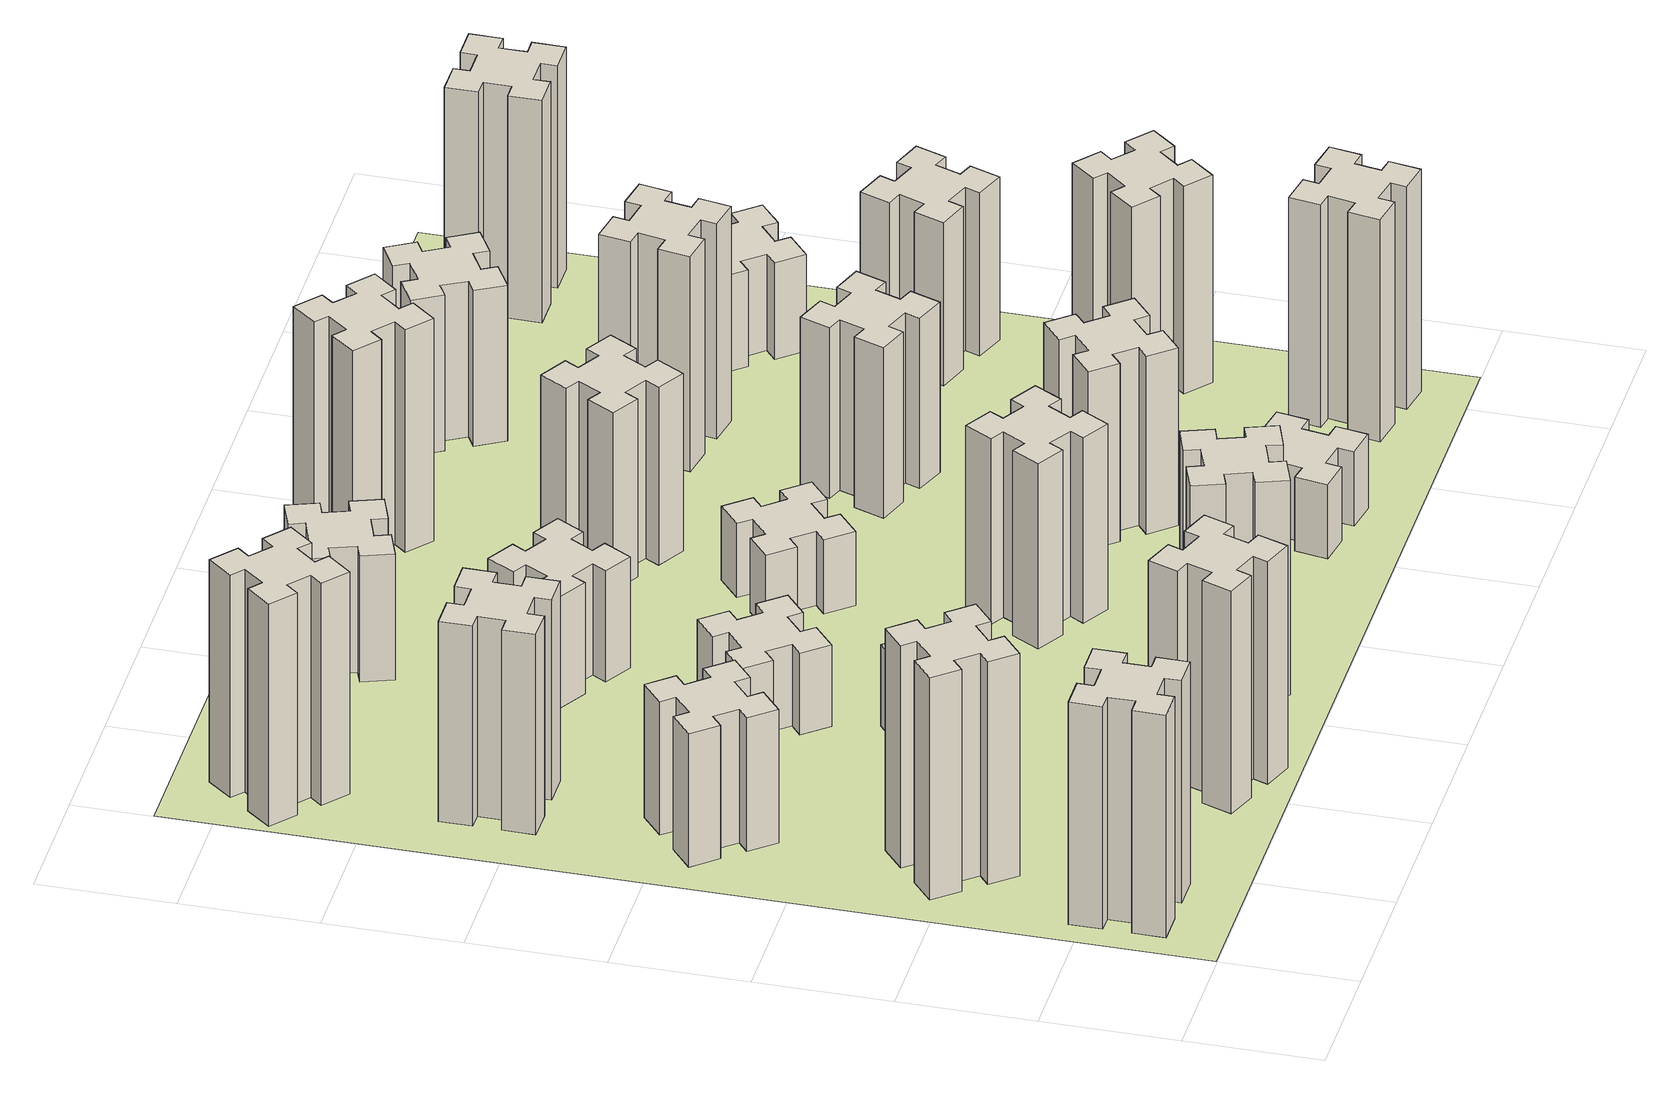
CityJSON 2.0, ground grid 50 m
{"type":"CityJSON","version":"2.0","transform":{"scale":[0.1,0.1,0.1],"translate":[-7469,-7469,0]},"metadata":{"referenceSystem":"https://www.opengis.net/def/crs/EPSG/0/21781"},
"CityObjects":{
"building1":{"type":"Building","attributes":{"class":"1000","function":"1000","usage":"1000","yearOfConstruction":2016,"roofType":"1000","measuredHeight":90,"storeysAboveGround":30,"storeysBelowGround":0},"geometry":[{"type":"Solid","lod":"1","boundaries":[[[[0,1,2,3,4,5,6,7,8,9,10,11,12,13,14,15,16,17,18,19]],[[17,16,20,21]],[[16,15,22,20]],[[15,14,23,22]],[[14,13,24,23]],[[13,12,25,24]],[[12,11,26,25]],[[11,10,27,26]],[[10,9,28,27]],[[9,8,29,28]],[[8,7,30,29]],[[7,6,31,30]],[[6,5,32,31]],[[5,4,33,32]],[[4,3,34,33]],[[3,2,35,34]],[[2,1,36,35]],[[1,0,37,36]],[[0,19,38,37]],[[19,18,39,38]],[[18,17,21,39]],[[24,25,26,27,28,29,30,31,32,33,34,35,36,37,38,39,21,20,22,23]]]]}]},
"building2":{"type":"Building","attributes":{"class":"1000","function":"1000","usage":"1000","yearOfConstruction":2016,"roofType":"1000","measuredHeight":90,"storeysAboveGround":30,"storeysBelowGround":0},"geometry":[{"type":"Solid","lod":"1","boundaries":[[[[40,41,42,43,44,45,46,47,48,49,50,51,52,53,54,55,56,57,58,59]],[[57,56,60,61]],[[56,55,62,60]],[[55,54,63,62]],[[54,53,64,63]],[[53,52,65,64]],[[52,51,66,65]],[[51,50,67,66]],[[50,49,68,67]],[[49,48,69,68]],[[48,47,70,69]],[[47,46,71,70]],[[46,45,72,71]],[[45,44,73,72]],[[44,43,74,73]],[[43,42,75,74]],[[42,41,76,75]],[[41,40,77,76]],[[40,59,78,77]],[[59,58,79,78]],[[58,57,61,79]],[[64,65,66,67,68,69,70,71,72,73,74,75,76,77,78,79,61,60,62,63]]]]}]},
"building3":{"type":"Building","attributes":{"class":"1000","function":"1000","usage":"1000","yearOfConstruction":2016,"roofType":"1000","measuredHeight":54,"storeysAboveGround":30,"storeysBelowGround":0},"geometry":[{"type":"Solid","lod":"1","boundaries":[[[[80,81,82,83,84,85,86,87,88,89,90,91,92,93,94,95,96,97,98,99]],[[97,96,100,101]],[[96,95,102,100]],[[95,94,103,102]],[[94,93,104,103]],[[93,92,105,104]],[[92,91,106,105]],[[91,90,107,106]],[[90,89,108,107]],[[89,88,109,108]],[[88,87,110,109]],[[87,86,111,110]],[[86,85,112,111]],[[85,84,113,112]],[[84,83,114,113]],[[83,82,115,114]],[[82,81,116,115]],[[81,80,117,116]],[[80,99,118,117]],[[99,98,119,118]],[[98,97,101,119]],[[104,105,106,107,108,109,110,111,112,113,114,115,116,117,118,119,101,100,102,103]]]]}]},
"building4":{"type":"Building","attributes":{"class":"1000","function":"1000","usage":"1000","yearOfConstruction":2016,"roofType":"1000","measuredHeight":81,"storeysAboveGround":30,"storeysBelowGround":0},"geometry":[{"type":"Solid","lod":"1","boundaries":[[[[120,121,122,123,124,125,126,127,128,129,130,131,132,133,134,135,136,137,138,139]],[[137,136,140,141]],[[136,135,142,140]],[[135,134,143,142]],[[134,133,144,143]],[[133,132,145,144]],[[132,131,146,145]],[[131,130,147,146]],[[130,129,148,147]],[[129,128,149,148]],[[128,127,150,149]],[[127,126,151,150]],[[126,125,152,151]],[[125,124,153,152]],[[124,123,154,153]],[[123,122,155,154]],[[122,121,156,155]],[[121,120,157,156]],[[120,139,158,157]],[[139,138,159,158]],[[138,137,141,159]],[[144,145,146,147,148,149,150,151,152,153,154,155,156,157,158,159,141,140,142,143]]]]}]},
"building5":{"type":"Building","attributes":{"class":"1000","function":"1000","usage":"1000","yearOfConstruction":2016,"roofType":"1000","measuredHeight":90,"storeysAboveGround":30,"storeysBelowGround":0},"geometry":[{"type":"Solid","lod":"1","boundaries":[[[[160,161,162,163,164,165,166,167,168,169,170,171,172,173,174,175,176,177,178,179]],[[177,176,180,181]],[[176,175,182,180]],[[175,174,183,182]],[[174,173,184,183]],[[173,172,185,184]],[[172,171,186,185]],[[171,170,187,186]],[[170,169,188,187]],[[169,168,189,188]],[[168,167,190,189]],[[167,166,191,190]],[[166,165,192,191]],[[165,164,193,192]],[[164,163,194,193]],[[163,162,195,194]],[[162,161,196,195]],[[161,160,197,196]],[[160,179,198,197]],[[179,178,199,198]],[[178,177,181,199]],[[184,185,186,187,188,189,190,191,192,193,194,195,196,197,198,199,181,180,182,183]]]]}]},
"building6":{"type":"Building","attributes":{"class":"1000","function":"1000","usage":"1000","yearOfConstruction":2016,"roofType":"1000","measuredHeight":90,"storeysAboveGround":30,"storeysBelowGround":0},"geometry":[{"type":"Solid","lod":"1","boundaries":[[[[200,201,202,203,204,205,206,207,208,209,210,211,212,213,214,215,216,217,218,219]],[[217,216,220,221]],[[216,215,222,220]],[[215,214,223,222]],[[214,213,224,223]],[[213,212,225,224]],[[212,211,226,225]],[[211,210,227,226]],[[210,209,228,227]],[[209,208,229,228]],[[208,207,230,229]],[[207,206,231,230]],[[206,205,232,231]],[[205,204,233,232]],[[204,203,234,233]],[[203,202,235,234]],[[202,201,236,235]],[[201,200,237,236]],[[200,219,238,237]],[[219,218,239,238]],[[218,217,221,239]],[[224,225,226,227,228,229,230,231,232,233,234,235,236,237,238,239,221,220,222,223]]]]}]},
"building7":{"type":"Building","attributes":{"class":"1000","function":"1000","usage":"1000","yearOfConstruction":2016,"roofType":"1000","measuredHeight":33,"storeysAboveGround":30,"storeysBelowGround":0},"geometry":[{"type":"Solid","lod":"1","boundaries":[[[[240,241,242,243,244,245,246,247,248,249,250,251,252,253,254,255,256,257,258,259]],[[257,256,260,261]],[[256,255,262,260]],[[255,254,263,262]],[[254,253,264,263]],[[253,252,265,264]],[[252,251,266,265]],[[251,250,267,266]],[[250,249,268,267]],[[249,248,269,268]],[[248,247,270,269]],[[247,246,271,270]],[[246,245,272,271]],[[245,244,273,272]],[[244,243,274,273]],[[243,242,275,274]],[[242,241,276,275]],[[241,240,277,276]],[[240,259,278,277]],[[259,258,279,278]],[[258,257,261,279]],[[264,265,266,267,268,269,270,271,272,273,274,275,276,277,278,279,261,260,262,263]]]]}]},
"building8":{"type":"Building","attributes":{"class":"1000","function":"1000","usage":"1000","yearOfConstruction":2016,"roofType":"1000","measuredHeight":33,"storeysAboveGround":30,"storeysBelowGround":0},"geometry":[{"type":"Solid","lod":"1","boundaries":[[[[280,281,282,283,284,285,286,287,288,289,290,291,292,293,294,295,296,297,298,299]],[[297,296,300,301]],[[296,295,302,300]],[[295,294,303,302]],[[294,293,304,303]],[[293,292,305,304]],[[292,291,306,305]],[[291,290,307,306]],[[290,289,308,307]],[[289,288,309,308]],[[288,287,310,309]],[[287,286,311,310]],[[286,285,312,311]],[[285,284,313,312]],[[284,283,314,313]],[[283,282,315,314]],[[282,281,316,315]],[[281,280,317,316]],[[280,299,318,317]],[[299,298,319,318]],[[298,297,301,319]],[[304,305,306,307,308,309,310,311,312,313,314,315,316,317,318,319,301,300,302,303]]]]}]},
"building9":{"type":"Building","attributes":{"class":"1000","function":"1000","usage":"1000","yearOfConstruction":2016,"roofType":"1000","measuredHeight":87,"storeysAboveGround":30,"storeysBelowGround":0},"geometry":[{"type":"Solid","lod":"1","boundaries":[[[[320,321,322,323,324,325,326,327,328,329,330,331,332,333,334,335,336,337,338,339]],[[337,336,340,341]],[[336,335,342,340]],[[335,334,343,342]],[[334,333,344,343]],[[333,332,345,344]],[[332,331,346,345]],[[331,330,347,346]],[[330,329,348,347]],[[329,328,349,348]],[[328,327,350,349]],[[327,326,351,350]],[[326,325,352,351]],[[325,324,353,352]],[[324,323,354,353]],[[323,322,355,354]],[[322,321,356,355]],[[321,320,357,356]],[[320,339,358,357]],[[339,338,359,358]],[[338,337,341,359]],[[344,345,346,347,348,349,350,351,352,353,354,355,356,357,358,359,341,340,342,343]]]]}]},
"building10":{"type":"Building","attributes":{"class":"1000","function":"1000","usage":"1000","yearOfConstruction":2016,"roofType":"1000","measuredHeight":45,"storeysAboveGround":30,"storeysBelowGround":0},"geometry":[{"type":"Solid","lod":"1","boundaries":[[[[360,361,362,363,364,365,366,367,368,369,370,371,372,373,374,375,376,377,378,379]],[[377,376,380,381]],[[376,375,382,380]],[[375,374,383,382]],[[374,373,384,383]],[[373,372,385,384]],[[372,371,386,385]],[[371,370,387,386]],[[370,369,388,387]],[[369,368,389,388]],[[368,367,390,389]],[[367,366,391,390]],[[366,365,392,391]],[[365,364,393,392]],[[364,363,394,393]],[[363,362,395,394]],[[362,361,396,395]],[[361,360,397,396]],[[360,379,398,397]],[[379,378,399,398]],[[378,377,381,399]],[[384,385,386,387,388,389,390,391,392,393,394,395,396,397,398,399,381,380,382,383]]]]}]},
"building11":{"type":"Building","attributes":{"class":"1000","function":"1000","usage":"1000","yearOfConstruction":2016,"roofType":"1000","measuredHeight":51,"storeysAboveGround":30,"storeysBelowGround":0},"geometry":[{"type":"Solid","lod":"1","boundaries":[[[[400,401,402,403,404,405,406,407,408,409,410,411,412,413,414,415,416,417,418,419]],[[417,416,420,421]],[[416,415,422,420]],[[415,414,423,422]],[[414,413,424,423]],[[413,412,425,424]],[[412,411,426,425]],[[411,410,427,426]],[[410,409,428,427]],[[409,408,429,428]],[[408,407,430,429]],[[407,406,431,430]],[[406,405,432,431]],[[405,404,433,432]],[[404,403,434,433]],[[403,402,435,434]],[[402,401,436,435]],[[401,400,437,436]],[[400,419,438,437]],[[419,418,439,438]],[[418,417,421,439]],[[424,425,426,427,428,429,430,431,432,433,434,435,436,437,438,439,421,420,422,423]]]]}]},
"building12":{"type":"Building","attributes":{"class":"1000","function":"1000","usage":"1000","yearOfConstruction":2016,"roofType":"1000","measuredHeight":75,"storeysAboveGround":30,"storeysBelowGround":0},"geometry":[{"type":"Solid","lod":"1","boundaries":[[[[440,441,442,443,444,445,446,447,448,449,450,451,452,453,454,455,456,457,458,459]],[[457,456,460,461]],[[456,455,462,460]],[[455,454,463,462]],[[454,453,464,463]],[[453,452,465,464]],[[452,451,466,465]],[[451,450,467,466]],[[450,449,468,467]],[[449,448,469,468]],[[448,447,470,469]],[[447,446,471,470]],[[446,445,472,471]],[[445,444,473,472]],[[444,443,474,473]],[[443,442,475,474]],[[442,441,476,475]],[[441,440,477,476]],[[440,459,478,477]],[[459,458,479,478]],[[458,457,461,479]],[[464,465,466,467,468,469,470,471,472,473,474,475,476,477,478,479,461,460,462,463]]]]}]},
"building13":{"type":"Building","attributes":{"class":"1000","function":"1000","usage":"1000","yearOfConstruction":2016,"roofType":"1000","measuredHeight":30,"storeysAboveGround":30,"storeysBelowGround":0},"geometry":[{"type":"Solid","lod":"1","boundaries":[[[[480,481,482,483,484,485,486,487,488,489,490,491,492,493,494,495,496,497,498,499]],[[497,496,500,501]],[[496,495,502,500]],[[495,494,503,502]],[[494,493,504,503]],[[493,492,505,504]],[[492,491,506,505]],[[491,490,507,506]],[[490,489,508,507]],[[489,488,509,508]],[[488,487,510,509]],[[487,486,511,510]],[[486,485,512,511]],[[485,484,513,512]],[[484,483,514,513]],[[483,482,515,514]],[[482,481,516,515]],[[481,480,517,516]],[[480,499,518,517]],[[499,498,519,518]],[[498,497,501,519]],[[504,505,506,507,508,509,510,511,512,513,514,515,516,517,518,519,501,500,502,503]]]]}]},
"building14":{"type":"Building","attributes":{"class":"1000","function":"1000","usage":"1000","yearOfConstruction":2016,"roofType":"1000","measuredHeight":72,"storeysAboveGround":30,"storeysBelowGround":0},"geometry":[{"type":"Solid","lod":"1","boundaries":[[[[520,521,522,523,524,525,526,527,528,529,530,531,532,533,534,535,536,537,538,539]],[[537,536,540,541]],[[536,535,542,540]],[[535,534,543,542]],[[534,533,544,543]],[[533,532,545,544]],[[532,531,546,545]],[[531,530,547,546]],[[530,529,548,547]],[[529,528,549,548]],[[528,527,550,549]],[[527,526,551,550]],[[526,525,552,551]],[[525,524,553,552]],[[524,523,554,553]],[[523,522,555,554]],[[522,521,556,555]],[[521,520,557,556]],[[520,539,558,557]],[[539,538,559,558]],[[538,537,541,559]],[[544,545,546,547,548,549,550,551,552,553,554,555,556,557,558,559,541,540,542,543]]]]}]},
"building15":{"type":"Building","attributes":{"class":"1000","function":"1000","usage":"1000","yearOfConstruction":2016,"roofType":"1000","measuredHeight":30,"storeysAboveGround":30,"storeysBelowGround":0},"geometry":[{"type":"Solid","lod":"1","boundaries":[[[[560,561,562,563,564,565,566,567,568,569,570,571,572,573,574,575,576,577,578,579]],[[577,576,580,581]],[[576,575,582,580]],[[575,574,583,582]],[[574,573,584,583]],[[573,572,585,584]],[[572,571,586,585]],[[571,570,587,586]],[[570,569,588,587]],[[569,568,589,588]],[[568,567,590,589]],[[567,566,591,590]],[[566,565,592,591]],[[565,564,593,592]],[[564,563,594,593]],[[563,562,595,594]],[[562,561,596,595]],[[561,560,597,596]],[[560,579,598,597]],[[579,578,599,598]],[[578,577,581,599]],[[584,585,586,587,588,589,590,591,592,593,594,595,596,597,598,599,581,580,582,583]]]]}]},
"building16":{"type":"Building","attributes":{"class":"1000","function":"1000","usage":"1000","yearOfConstruction":2016,"roofType":"1000","measuredHeight":90,"storeysAboveGround":30,"storeysBelowGround":0},"geometry":[{"type":"Solid","lod":"1","boundaries":[[[[600,601,602,603,604,605,606,607,608,609,610,611,612,613,614,615,616,617,618,619]],[[617,616,620,621]],[[616,615,622,620]],[[615,614,623,622]],[[614,613,624,623]],[[613,612,625,624]],[[612,611,626,625]],[[611,610,627,626]],[[610,609,628,627]],[[609,608,629,628]],[[608,607,630,629]],[[607,606,631,630]],[[606,605,632,631]],[[605,604,633,632]],[[604,603,634,633]],[[603,602,635,634]],[[602,601,636,635]],[[601,600,637,636]],[[600,619,638,637]],[[619,618,639,638]],[[618,617,621,639]],[[624,625,626,627,628,629,630,631,632,633,634,635,636,637,638,639,621,620,622,623]]]]}]},
"building17":{"type":"Building","attributes":{"class":"1000","function":"1000","usage":"1000","yearOfConstruction":2016,"roofType":"1000","measuredHeight":72,"storeysAboveGround":30,"storeysBelowGround":0},"geometry":[{"type":"Solid","lod":"1","boundaries":[[[[640,641,642,643,644,645,646,647,648,649,650,651,652,653,654,655,656,657,658,659]],[[657,656,660,661]],[[656,655,662,660]],[[655,654,663,662]],[[654,653,664,663]],[[653,652,665,664]],[[652,651,666,665]],[[651,650,667,666]],[[650,649,668,667]],[[649,648,669,668]],[[648,647,670,669]],[[647,646,671,670]],[[646,645,672,671]],[[645,644,673,672]],[[644,643,674,673]],[[643,642,675,674]],[[642,641,676,675]],[[641,640,677,676]],[[640,659,678,677]],[[659,658,679,678]],[[658,657,661,679]],[[664,665,666,667,668,669,670,671,672,673,674,675,676,677,678,679,661,660,662,663]]]]}]},
"building18":{"type":"Building","attributes":{"class":"1000","function":"1000","usage":"1000","yearOfConstruction":2016,"roofType":"1000","measuredHeight":69,"storeysAboveGround":30,"storeysBelowGround":0},"geometry":[{"type":"Solid","lod":"1","boundaries":[[[[680,681,682,683,684,685,686,687,688,689,690,691,692,693,694,695,696,697,698,699]],[[697,696,700,701]],[[696,695,702,700]],[[695,694,703,702]],[[694,693,704,703]],[[693,692,705,704]],[[692,691,706,705]],[[691,690,707,706]],[[690,689,708,707]],[[689,688,709,708]],[[688,687,710,709]],[[687,686,711,710]],[[686,685,712,711]],[[685,684,713,712]],[[684,683,714,713]],[[683,682,715,714]],[[682,681,716,715]],[[681,680,717,716]],[[680,699,718,717]],[[699,698,719,718]],[[698,697,701,719]],[[704,705,706,707,708,709,710,711,712,713,714,715,716,717,718,719,701,700,702,703]]]]}]},
"building19":{"type":"Building","attributes":{"class":"1000","function":"1000","usage":"1000","yearOfConstruction":2016,"roofType":"1000","measuredHeight":87,"storeysAboveGround":30,"storeysBelowGround":0},"geometry":[{"type":"Solid","lod":"1","boundaries":[[[[720,721,722,723,724,725,726,727,728,729,730,731,732,733,734,735,736,737,738,739]],[[737,736,740,741]],[[736,735,742,740]],[[735,734,743,742]],[[734,733,744,743]],[[733,732,745,744]],[[732,731,746,745]],[[731,730,747,746]],[[730,729,748,747]],[[729,728,749,748]],[[728,727,750,749]],[[727,726,751,750]],[[726,725,752,751]],[[725,724,753,752]],[[724,723,754,753]],[[723,722,755,754]],[[722,721,756,755]],[[721,720,757,756]],[[720,739,758,757]],[[739,738,759,758]],[[738,737,741,759]],[[744,745,746,747,748,749,750,751,752,753,754,755,756,757,758,759,741,740,742,743]]]]}]},
"building20":{"type":"Building","attributes":{"class":"1000","function":"1000","usage":"1000","yearOfConstruction":2016,"roofType":"1000","measuredHeight":90,"storeysAboveGround":30,"storeysBelowGround":0},"geometry":[{"type":"Solid","lod":"1","boundaries":[[[[760,761,762,763,764,765,766,767,768,769,770,771,772,773,774,775,776,777,778,779]],[[777,776,780,781]],[[776,775,782,780]],[[775,774,783,782]],[[774,773,784,783]],[[773,772,785,784]],[[772,771,786,785]],[[771,770,787,786]],[[770,769,788,787]],[[769,768,789,788]],[[768,767,790,789]],[[767,766,791,790]],[[766,765,792,791]],[[765,764,793,792]],[[764,763,794,793]],[[763,762,795,794]],[[762,761,796,795]],[[761,760,797,796]],[[760,779,798,797]],[[779,778,799,798]],[[778,777,781,799]],[[784,785,786,787,788,789,790,791,792,793,794,795,796,797,798,799,781,780,782,783]]]]}]},
"building21":{"type":"Building","attributes":{"class":"1000","function":"1000","usage":"1000","yearOfConstruction":2016,"roofType":"1000","measuredHeight":63,"storeysAboveGround":30,"storeysBelowGround":0},"geometry":[{"type":"Solid","lod":"1","boundaries":[[[[800,801,802,803,804,805,806,807,808,809,810,811,812,813,814,815,816,817,818,819]],[[817,816,820,821]],[[816,815,822,820]],[[815,814,823,822]],[[814,813,824,823]],[[813,812,825,824]],[[812,811,826,825]],[[811,810,827,826]],[[810,809,828,827]],[[809,808,829,828]],[[808,807,830,829]],[[807,806,831,830]],[[806,805,832,831]],[[805,804,833,832]],[[804,803,834,833]],[[803,802,835,834]],[[802,801,836,835]],[[801,800,837,836]],[[800,819,838,837]],[[819,818,839,838]],[[818,817,821,839]],[[824,825,826,827,828,829,830,831,832,833,834,835,836,837,838,839,821,820,822,823]]]]}]},
"building22":{"type":"Building","attributes":{"class":"1000","function":"1000","usage":"1000","yearOfConstruction":2016,"roofType":"1000","measuredHeight":84,"storeysAboveGround":30,"storeysBelowGround":0},"geometry":[{"type":"Solid","lod":"1","boundaries":[[[[840,841,842,843,844,845,846,847,848,849,850,851,852,853,854,855,856,857,858,859]],[[857,856,860,861]],[[856,855,862,860]],[[855,854,863,862]],[[854,853,864,863]],[[853,852,865,864]],[[852,851,866,865]],[[851,850,867,866]],[[850,849,868,867]],[[849,848,869,868]],[[848,847,870,869]],[[847,846,871,870]],[[846,845,872,871]],[[845,844,873,872]],[[844,843,874,873]],[[843,842,875,874]],[[842,841,876,875]],[[841,840,877,876]],[[840,859,878,877]],[[859,858,879,878]],[[858,857,861,879]],[[864,865,866,867,868,869,870,871,872,873,874,875,876,877,878,879,861,860,862,863]]]]}]},
"building23":{"type":"Building","attributes":{"class":"1000","function":"1000","usage":"1000","yearOfConstruction":2016,"roofType":"1000","measuredHeight":66,"storeysAboveGround":30,"storeysBelowGround":0},"geometry":[{"type":"Solid","lod":"1","boundaries":[[[[880,881,882,883,884,885,886,887,888,889,890,891,892,893,894,895,896,897,898,899]],[[897,896,900,901]],[[896,895,902,900]],[[895,894,903,902]],[[894,893,904,903]],[[893,892,905,904]],[[892,891,906,905]],[[891,890,907,906]],[[890,889,908,907]],[[889,888,909,908]],[[888,887,910,909]],[[887,886,911,910]],[[886,885,912,911]],[[885,884,913,912]],[[884,883,914,913]],[[883,882,915,914]],[[882,881,916,915]],[[881,880,917,916]],[[880,899,918,917]],[[899,898,919,918]],[[898,897,901,919]],[[904,905,906,907,908,909,910,911,912,913,914,915,916,917,918,919,901,900,902,903]]]]}]},
"building24":{"type":"Building","attributes":{"class":"1000","function":"1000","usage":"1000","yearOfConstruction":2016,"roofType":"1000","measuredHeight":39,"storeysAboveGround":30,"storeysBelowGround":0},"geometry":[{"type":"Solid","lod":"1","boundaries":[[[[920,921,922,923,924,925,926,927,928,929,930,931,932,933,934,935,936,937,938,939]],[[937,936,940,941]],[[936,935,942,940]],[[935,934,943,942]],[[934,933,944,943]],[[933,932,945,944]],[[932,931,946,945]],[[931,930,947,946]],[[930,929,948,947]],[[929,928,949,948]],[[928,927,950,949]],[[927,926,951,950]],[[926,925,952,951]],[[925,924,953,952]],[[924,923,954,953]],[[923,922,955,954]],[[922,921,956,955]],[[921,920,957,956]],[[920,939,958,957]],[[939,938,959,958]],[[938,937,941,959]],[[944,945,946,947,948,949,950,951,952,953,954,955,956,957,958,959,941,940,942,943]]]]}]},
"building25":{"type":"Building","attributes":{"class":"1000","function":"1000","usage":"1000","yearOfConstruction":2016,"roofType":"1000","measuredHeight":90,"storeysAboveGround":30,"storeysBelowGround":0},"geometry":[{"type":"Solid","lod":"1","boundaries":[[[[960,961,962,963,964,965,966,967,968,969,970,971,972,973,974,975,976,977,978,979]],[[977,976,980,981]],[[976,975,982,980]],[[975,974,983,982]],[[974,973,984,983]],[[973,972,985,984]],[[972,971,986,985]],[[971,970,987,986]],[[970,969,988,987]],[[969,968,989,988]],[[968,967,990,989]],[[967,966,991,990]],[[966,965,992,991]],[[965,964,993,992]],[[964,963,994,993]],[[963,962,995,994]],[[962,961,996,995]],[[961,960,997,996]],[[960,979,998,997]],[[979,978,999,998]],[[978,977,981,999]],[[984,985,986,987,988,989,990,991,992,993,994,995,996,997,998,999,981,980,982,983]]]]}]},
"landuse1":{"type":"LandUse","attributes":{"name":"plot1","function":"1010"},"geometry":[{"type":"MultiSurface","lod":"1","boundaries":[[[1000,1001,1002,1003]]]}]}
},
"vertices":[
[165,425,0],[165,325,0],[105,325,0],[105,205,0],[225,205,0],[225,265,0],[325,265,0],[325,205,0],[445,205,0],[445,325,0],[385,325,0],[385,425,0],[445,425,0],[445,545,0],[325,545,0],[325,485,0],[225,485,0],[225,545,0],[105,545,0],[105,425,0],[225,485,900],[225,545,900],[325,485,900],[325,545,900],[445,545,900],[445,425,900],[385,425,900],[385,325,900],[445,325,900],[445,205,900],[325,205,900],[325,265,900],[225,265,900],[225,205,900],[105,205,900],[105,325,900],[165,325,900],[165,425,900],[105,425,900],[105,545,900],
[492,1048,0],[427,1124,0],[473,1163,0],[396,1255,0],[304,1178,0],[343,1132,0],[266,1067,0],[228,1113,0],[136,1036,0],[213,944,0],[259,983,0],[323,906,0],[277,868,0],[354,776,0],[446,853,0],[408,899,0],[484,963,0],[523,917,0],[615,994,0],[538,1086,0],[484,963,900],[523,917,900],[408,899,900],[446,853,900],[354,776,900],[277,868,900],[323,906,900],[259,983,900],[213,944,900],[136,1036,900],[228,1113,900],[266,1067,900],[343,1132,900],[304,1178,900],[396,1255,900],[473,1163,900],[427,1124,900],[492,1048,900],[538,1086,900],[615,994,900],
[492,1888,0],[427,1964,0],[473,2003,0],[396,2095,0],[304,2018,0],[343,1972,0],[266,1907,0],[228,1953,0],[136,1876,0],[213,1784,0],[259,1823,0],[323,1746,0],[277,1708,0],[354,1616,0],[446,1693,0],[408,1739,0],[484,1803,0],[523,1757,0],[615,1834,0],[538,1926,0],[484,1803,540],[523,1757,540],[408,1739,540],[446,1693,540],[354,1616,540],[277,1708,540],[323,1746,540],[259,1823,540],[213,1784,540],[136,1876,540],[228,1953,540],[266,1907,540],[343,1972,540],[304,2018,540],[396,2095,540],[473,2003,540],[427,1964,540],[492,1888,540],[538,1926,540],[615,1834,540],
[485,2545,0],[485,2645,0],[545,2645,0],[545,2765,0],[425,2765,0],[425,2705,0],[325,2705,0],[325,2765,0],[205,2765,0],[205,2645,0],[265,2645,0],[265,2545,0],[205,2545,0],[205,2425,0],[325,2425,0],[325,2485,0],[425,2485,0],[425,2425,0],[545,2425,0],[545,2545,0],[425,2485,810],[425,2425,810],[325,2485,810],[325,2425,810],[205,2425,810],[205,2545,810],[265,2545,810],[265,2645,810],[205,2645,810],[205,2765,810],[325,2765,810],[325,2705,810],[425,2705,810],[425,2765,810],[545,2765,810],[545,2645,810],[485,2645,810],[485,2545,810],[545,2545,810],[545,2425,810],
[1029,360,0],[995,266,0],[939,287,0],[897,174,0],[1010,133,0],[1031,189,0],[1125,155,0],[1104,99,0],[1217,57,0],[1258,170,0],[1202,191,0],[1236,285,0],[1292,264,0],[1333,377,0],[1220,418,0],[1200,362,0],[1106,396,0],[1127,452,0],[1014,493,0],[973,380,0],[1106,396,900],[1127,452,900],[1200,362,900],[1220,418,900],[1333,377,900],[1292,264,900],[1236,285,900],[1202,191,900],[1258,170,900],[1217,57,900],[1104,99,900],[1125,155,900],[1031,189,900],[1010,133,900],[897,174,900],[939,287,900],[995,266,900],[1029,360,900],[973,380,900],[1014,493,900],
[384,3387,0],[308,3452,0],[346,3498,0],[254,3575,0],[177,3483,0],[223,3444,0],[159,3368,0],[113,3406,0],[36,3314,0],[128,3237,0],[166,3283,0],[243,3219,0],[204,3173,0],[296,3096,0],[373,3188,0],[327,3226,0],[392,3303,0],[438,3264,0],[515,3356,0],[423,3433,0],[392,3303,900],[438,3264,900],[327,3226,900],[373,3188,900],[296,3096,900],[204,3173,900],[243,3219,900],[166,3283,900],[128,3237,900],[36,3314,900],[113,3406,900],[159,3368,900],[223,3444,900],[177,3483,900],[254,3575,900],[346,3498,900],[308,3452,900],[384,3387,900],[423,3433,900],[515,3356,900],
[1083,1332,0],[1006,1267,0],[968,1313,0],[876,1236,0],[953,1144,0],[999,1183,0],[1063,1106,0],[1017,1068,0],[1094,976,0],[1186,1053,0],[1148,1099,0],[1224,1163,0],[1263,1117,0],[1355,1194,0],[1278,1286,0],[1232,1248,0],[1167,1324,0],[1213,1363,0],[1136,1455,0],[1044,1378,0],[1167,1324,330],[1213,1363,330],[1232,1248,330],[1278,1286,330],[1355,1194,330],[1263,1117,330],[1224,1163,330],[1148,1099,330],[1186,1053,330],[1094,976,330],[1017,1068,330],[1063,1106,330],[999,1183,330],[953,1144,330],[876,1236,330],[968,1313,330],[1006,1267,330],[1083,1332,330],[1044,1378,330],[1136,1455,330],
[1083,1972,0],[1006,1907,0],[968,1953,0],[876,1876,0],[953,1784,0],[999,1823,0],[1063,1746,0],[1017,1708,0],[1094,1616,0],[1186,1693,0],[1148,1739,0],[1224,1803,0],[1263,1757,0],[1355,1834,0],[1278,1926,0],[1232,1888,0],[1167,1964,0],[1213,2003,0],[1136,2095,0],[1044,2018,0],[1167,1964,330],[1213,2003,330],[1232,1888,330],[1278,1926,330],[1355,1834,330],[1263,1757,330],[1224,1803,330],[1148,1739,330],[1186,1693,330],[1094,1616,330],[1017,1708,330],[1063,1746,330],[999,1823,330],[953,1784,330],[876,1876,330],[968,1953,330],[1006,1907,330],[1083,1972,330],[1044,2018,330],[1136,2095,330],
[1635,385,0],[1669,291,0],[1613,270,0],[1654,157,0],[1767,199,0],[1746,255,0],[1840,289,0],[1860,233,0],[1973,274,0],[1932,387,0],[1876,366,0],[1842,460,0],[1898,480,0],[1857,593,0],[1744,552,0],[1765,496,0],[1671,462,0],[1650,518,0],[1537,477,0],[1579,364,0],[1671,462,870],[1650,518,870],[1765,496,870],[1744,552,870],[1857,593,870],[1898,480,870],[1842,460,870],[1876,366,870],[1932,387,870],[1973,274,870],[1860,233,870],[1840,289,870],[1746,255,870],[1767,199,870],[1654,157,870],[1613,270,870],[1669,291,870],[1635,385,870],[1579,364,870],[1537,477,870],
[1117,2525,0],[1204,2475,0],[1174,2423,0],[1278,2363,0],[1338,2467,0],[1286,2497,0],[1336,2584,0],[1388,2554,0],[1448,2658,0],[1344,2718,0],[1314,2666,0],[1227,2716,0],[1257,2768,0],[1153,2828,0],[1093,2724,0],[1145,2694,0],[1095,2607,0],[1043,2637,0],[983,2533,0],[1087,2473,0],[1095,2607,450],[1043,2637,450],[1145,2694,450],[1093,2724,450],[1153,2828,450],[1257,2768,450],[1227,2716,450],[1314,2666,450],[1344,2718,450],[1448,2658,450],[1388,2554,450],[1336,2584,450],[1286,2497,450],[1338,2467,450],[1278,2363,450],[1174,2423,450],[1204,2475,450],[1117,2525,450],[1087,2473,450],[983,2533,450],
[1125,3456,0],[1031,3422,0],[1010,3478,0],[897,3437,0],[939,3324,0],[995,3345,0],[1029,3251,0],[973,3230,0],[1014,3117,0],[1127,3159,0],[1106,3215,0],[1200,3249,0],[1220,3193,0],[1333,3234,0],[1292,3347,0],[1236,3326,0],[1202,3420,0],[1258,3440,0],[1217,3553,0],[1104,3512,0],[1202,3420,510],[1258,3440,510],[1236,3326,510],[1292,3347,510],[1333,3234,510],[1220,3193,510],[1200,3249,510],[1106,3215,510],[1127,3159,510],[1014,3117,510],[973,3230,510],[1029,3251,510],[995,3345,510],[939,3324,510],[897,3437,510],[1010,3478,510],[1031,3422,510],[1125,3456,510],[1104,3512,510],[1217,3553,510],
[2054,1186,0],[1967,1236,0],[1997,1288,0],[1893,1348,0],[1833,1244,0],[1885,1214,0],[1835,1127,0],[1783,1157,0],[1723,1053,0],[1827,993,0],[1857,1045,0],[1944,995,0],[1914,943,0],[2018,883,0],[2078,987,0],[2026,1017,0],[2076,1104,0],[2128,1074,0],[2188,1178,0],[2084,1238,0],[2076,1104,750],[2128,1074,750],[2026,1017,750],[2078,987,750],[2018,883,750],[1914,943,750],[1944,995,750],[1857,1045,750],[1827,993,750],[1723,1053,750],[1783,1157,750],[1835,1127,750],[1885,1214,750],[1833,1244,750],[1893,1348,750],[1997,1288,750],[1967,1236,750],[2054,1186,750],[2084,1238,750],[2188,1178,750],
[1972,1988,0],[1907,2064,0],[1953,2103,0],[1876,2195,0],[1784,2118,0],[1823,2072,0],[1746,2007,0],[1708,2053,0],[1616,1976,0],[1693,1884,0],[1739,1923,0],[1803,1846,0],[1757,1808,0],[1834,1716,0],[1926,1793,0],[1888,1839,0],[1964,1903,0],[2003,1857,0],[2095,1934,0],[2018,2026,0],[1964,1903,300],[2003,1857,300],[1888,1839,300],[1926,1793,300],[1834,1716,300],[1757,1808,300],[1803,1846,300],[1739,1923,300],[1693,1884,300],[1616,1976,300],[1708,2053,300],[1746,2007,300],[1823,2072,300],[1784,2118,300],[1876,2195,300],[1953,2103,300],[1907,2064,300],[1972,1988,300],[2018,2026,300],[2095,1934,300],
[2026,2497,0],[2076,2584,0],[2128,2554,0],[2188,2658,0],[2084,2718,0],[2054,2666,0],[1967,2716,0],[1997,2768,0],[1893,2828,0],[1833,2724,0],[1885,2694,0],[1835,2607,0],[1783,2637,0],[1723,2533,0],[1827,2473,0],[1857,2525,0],[1944,2475,0],[1914,2423,0],[2018,2363,0],[2078,2467,0],[1944,2475,720],[1914,2423,720],[1857,2525,720],[1827,2473,720],[1723,2533,720],[1783,2637,720],[1835,2607,720],[1885,2694,720],[1833,2724,720],[1893,2828,720],[1997,2768,720],[1967,2716,720],[2054,2666,720],[2084,2718,720],[2188,2658,720],[2128,2554,720],[2076,2584,720],[2026,2497,720],[2078,2467,720],[2018,2363,720],
[2596,444,0],[2578,345,0],[2519,356,0],[2498,237,0],[2617,217,0],[2627,276,0],[2725,258,0],[2715,199,0],[2833,178,0],[2854,297,0],[2795,307,0],[2812,405,0],[2871,395,0],[2892,513,0],[2774,534,0],[2764,475,0],[2665,492,0],[2676,551,0],[2557,572,0],[2537,454,0],[2665,492,300],[2676,551,300],[2764,475,300],[2774,534,300],[2892,513,300],[2871,395,300],[2812,405,300],[2795,307,300],[2854,297,300],[2833,178,300],[2715,199,300],[2725,258,300],[2627,276,300],[2617,217,300],[2498,237,300],[2519,356,300],[2578,345,300],[2596,444,300],[2537,454,300],[2557,572,300],
[1746,3383,0],[1823,3319,0],[1784,3273,0],[1876,3196,0],[1953,3288,0],[1907,3326,0],[1972,3403,0],[2018,3364,0],[2095,3456,0],[2003,3533,0],[1964,3487,0],[1888,3552,0],[1926,3598,0],[1834,3675,0],[1757,3583,0],[1803,3544,0],[1739,3468,0],[1693,3506,0],[1616,3414,0],[1708,3337,0],[1739,3468,900],[1693,3506,900],[1803,3544,900],[1757,3583,900],[1834,3675,900],[1926,3598,900],[1888,3552,900],[1964,3487,900],[2003,3533,900],[2095,3456,900],[2018,3364,900],[1972,3403,900],[1907,3326,900],[1953,3288,900],[1876,3196,900],[1784,3273,900],[1823,3319,900],[1746,3383,900],[1708,3337,900],[1616,3414,900],
[2563,1132,0],[2486,1067,0],[2448,1113,0],[2356,1036,0],[2433,944,0],[2479,983,0],[2543,906,0],[2497,868,0],[2574,776,0],[2666,853,0],[2628,899,0],[2704,963,0],[2743,917,0],[2835,994,0],[2758,1086,0],[2712,1048,0],[2647,1124,0],[2693,1163,0],[2616,1255,0],[2524,1178,0],[2647,1124,720],[2693,1163,720],[2712,1048,720],[2758,1086,720],[2835,994,720],[2743,917,720],[2704,963,720],[2628,899,720],[2666,853,720],[2574,776,720],[2497,868,720],[2543,906,720],[2479,983,720],[2433,944,720],[2356,1036,720],[2448,1113,720],[2486,1067,720],[2563,1132,720],[2524,1178,720],[2616,1255,720],
[2682,1771,0],[2716,1865,0],[2772,1844,0],[2813,1957,0],[2700,1998,0],[2680,1942,0],[2586,1976,0],[2607,2032,0],[2494,2073,0],[2453,1960,0],[2509,1940,0],[2475,1846,0],[2419,1867,0],[2377,1754,0],[2490,1713,0],[2511,1769,0],[2605,1735,0],[2584,1679,0],[2697,1637,0],[2738,1750,0],[2605,1735,690],[2584,1679,690],[2511,1769,690],[2490,1713,690],[2377,1754,690],[2419,1867,690],[2475,1846,690],[2509,1940,690],[2453,1960,690],[2494,2073,690],[2607,2032,690],[2586,1976,690],[2680,1942,690],[2700,1998,690],[2813,1957,690],[2772,1844,690],[2716,1865,690],[2682,1771,690],[2738,1750,690],[2697,1637,690],
[2596,2664,0],[2578,2565,0],[2519,2576,0],[2498,2457,0],[2617,2437,0],[2627,2496,0],[2725,2478,0],[2715,2419,0],[2833,2398,0],[2854,2517,0],[2795,2527,0],[2812,2625,0],[2871,2615,0],[2892,2733,0],[2774,2754,0],[2764,2695,0],[2665,2712,0],[2676,2771,0],[2557,2792,0],[2537,2674,0],[2665,2712,870],[2676,2771,870],[2764,2695,870],[2774,2754,870],[2892,2733,870],[2871,2615,870],[2812,2625,870],[2795,2527,870],[2854,2517,870],[2833,2398,870],[2715,2419,870],[2725,2478,870],[2627,2496,870],[2617,2437,870],[2498,2457,870],[2519,2576,870],[2578,2565,870],[2596,2664,870],[2537,2674,870],[2557,2792,870],
[3504,475,0],[3405,492,0],[3416,551,0],[3297,572,0],[3277,454,0],[3336,444,0],[3318,345,0],[3259,356,0],[3238,237,0],[3357,217,0],[3367,276,0],[3465,258,0],[3455,199,0],[3573,178,0],[3594,297,0],[3535,307,0],[3552,405,0],[3611,395,0],[3632,513,0],[3514,534,0],[3552,405,900],[3611,395,900],[3535,307,900],[3594,297,900],[3573,178,900],[3455,199,900],[3465,258,900],[3367,276,900],[3357,217,900],[3238,237,900],[3259,356,900],[3318,345,900],[3336,444,900],[3277,454,900],[3297,572,900],[3416,551,900],[3405,492,900],[3504,475,900],[3514,534,900],[3632,513,900],
[2716,3347,0],[2666,3434,0],[2718,3464,0],[2658,3568,0],[2554,3508,0],[2584,3456,0],[2497,3406,0],[2467,3458,0],[2363,3398,0],[2423,3294,0],[2475,3324,0],[2525,3237,0],[2473,3207,0],[2533,3103,0],[2637,3163,0],[2607,3215,0],[2694,3265,0],[2724,3213,0],[2828,3273,0],[2768,3377,0],[2694,3265,630],[2724,3213,630],[2607,3215,630],[2637,3163,630],[2533,3103,630],[2473,3207,630],[2525,3237,630],[2475,3324,630],[2423,3294,630],[2363,3398,630],[2467,3458,630],[2497,3406,630],[2584,3456,630],[2554,3508,630],[2658,3568,630],[2718,3464,630],[2666,3434,630],[2716,3347,630],[2768,3377,630],[2828,3273,630],
[3487,1006,0],[3552,1083,0],[3598,1044,0],[3675,1136,0],[3583,1213,0],[3544,1167,0],[3468,1232,0],[3506,1278,0],[3414,1355,0],[3337,1263,0],[3383,1224,0],[3319,1148,0],[3273,1186,0],[3196,1094,0],[3288,1017,0],[3326,1063,0],[3403,999,0],[3364,953,0],[3456,876,0],[3533,968,0],[3403,999,840],[3364,953,840],[3326,1063,840],[3288,1017,840],[3196,1094,840],[3273,1186,840],[3319,1148,840],[3383,1224,840],[3337,1263,840],[3414,1355,840],[3506,1278,840],[3468,1232,840],[3544,1167,840],[3583,1213,840],[3675,1136,840],[3598,1044,840],[3552,1083,840],[3487,1006,840],[3533,968,840],[3456,876,840],
[3520,1942,0],[3426,1976,0],[3447,2032,0],[3334,2073,0],[3293,1960,0],[3349,1940,0],[3315,1846,0],[3259,1867,0],[3217,1754,0],[3330,1713,0],[3351,1769,0],[3445,1735,0],[3424,1679,0],[3537,1637,0],[3578,1750,0],[3522,1771,0],[3556,1865,0],[3612,1844,0],[3653,1957,0],[3540,1998,0],[3556,1865,660],[3612,1844,660],[3522,1771,660],[3578,1750,660],[3537,1637,660],[3424,1679,660],[3445,1735,660],[3351,1769,660],[3330,1713,660],[3217,1754,660],[3259,1867,660],[3315,1846,660],[3349,1940,660],[3293,1960,660],[3334,2073,660],[3447,2032,660],[3426,1976,660],[3520,1942,660],[3540,1998,660],[3653,1957,660],
[3219,2463,0],[3283,2386,0],[3237,2348,0],[3314,2256,0],[3406,2333,0],[3368,2379,0],[3444,2443,0],[3483,2397,0],[3575,2474,0],[3498,2566,0],[3452,2528,0],[3387,2604,0],[3433,2643,0],[3356,2735,0],[3264,2658,0],[3303,2612,0],[3226,2547,0],[3188,2593,0],[3096,2516,0],[3173,2424,0],[3226,2547,390],[3188,2593,390],[3303,2612,390],[3264,2658,390],[3356,2735,390],[3433,2643,390],[3387,2604,390],[3452,2528,390],[3498,2566,390],[3575,2474,390],[3483,2397,390],[3444,2443,390],[3368,2379,390],[3406,2333,390],[3314,2256,390],[3237,2348,390],[3283,2386,390],[3219,2463,390],[3173,2424,390],[3096,2516,390],
[3385,3225,0],[3485,3225,0],[3485,3165,0],[3605,3165,0],[3605,3285,0],[3545,3285,0],[3545,3385,0],[3605,3385,0],[3605,3505,0],[3485,3505,0],[3485,3445,0],[3385,3445,0],[3385,3505,0],[3265,3505,0],[3265,3385,0],[3325,3385,0],[3325,3285,0],[3265,3285,0],[3265,3165,0],[3385,3165,0],[3325,3285,900],[3265,3285,900],[3325,3385,900],[3265,3385,900],[3265,3505,900],[3385,3505,900],[3385,3445,900],[3485,3445,900],[3485,3505,900],[3605,3505,900],[3605,3385,900],[3545,3385,900],[3545,3285,900],[3605,3285,900],[3605,3165,900],[3485,3165,900],[3485,3225,900],[3385,3225,900],[3385,3165,900],[3265,3165,900],
[5,3705,0],[3705,3705,0],[3705,5,0],[5,5,0]
]}
